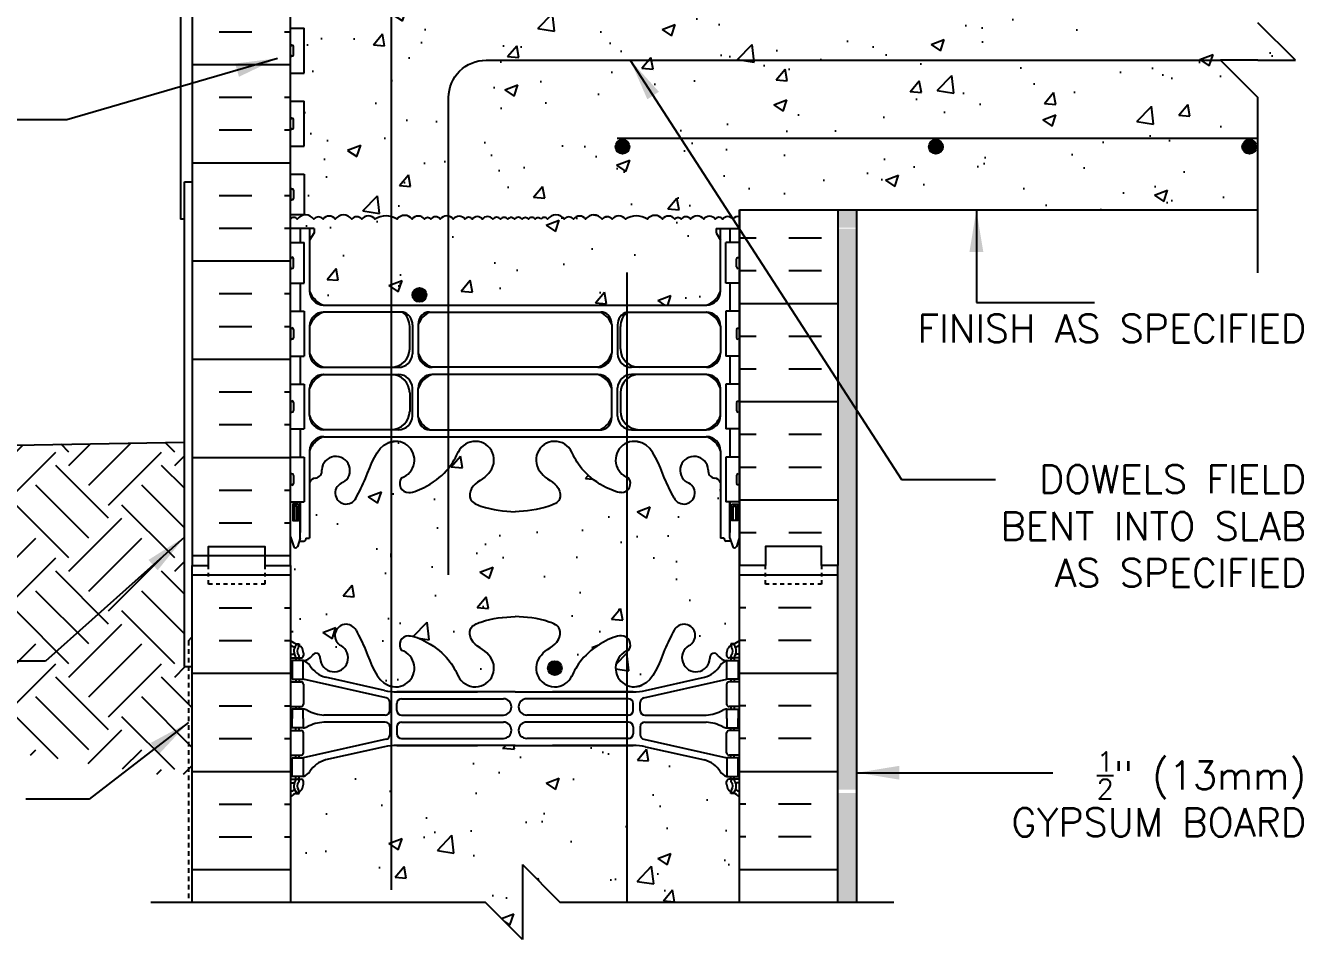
# Model space of a CAD drawing. Header units: inches. Extents: x 99.6 to 151.4, y 81.8 to 160.
# Drawn here: x 117.17 to 151.29, y 113.03 to 137.46 of the extents above; entities that cross this region are included whole.
import ezdxf

# ---------------------------------------------------------------- set-up
doc = ezdxf.new("R2010")
doc.units = ezdxf.units.IN
doc.header["$LTSCALE"] = 0.5
doc.header["$MEASUREMENT"] = 0
doc.linetypes.add('DASHED2', pattern=[0.375, 0.25, -0.125])
for name, color, linetype in [('HATCH', 12, 'Continuous'), ('line25', 2, 'Continuous'), ('LINE3', 3, 'Continuous'), ('LINE50', 5, 'Continuous'), ('LINE9', 9, 'Continuous'), ('TEXT', 4, 'Continuous'), ('Web_Edge', 9, 'Continuous')]:
    doc.layers.add(name, color=color, linetype=linetype)
doc.styles.add('DIM', font='romans.shx', dxfattribs={"width": 0.7})
doc.styles.add('ROMANS', font='romans.shx', dxfattribs={"height": 0.75})
doc.dimstyles.new('ext_12', dxfattribs={"dimscale": 12, "dimtxt": 0.09375, "dimasz": 0.09375, "dimexe": 0.09375, "dimexo": 0.0625, "dimgap": 0.0625, "dimtad": 1, "dimdec": 1, "dimzin": 3, "dimdsep": 46, "dimlunit": 4, "dimtxsty": 'DIM', "dimcen": 0.09, "dimdle": 0.09375, "dimclrt": 4, "dimadec": 0, "dimazin": 0, "dimtfac": 1, "dimtdec": 1, "dimtmove": 2, "dimatfit": 3, "dimfxl": 1, "dimfrac": 2, "dimtolj": 1, "dimtzin": 0, "dimarcsym": 0})

msp = doc.modelspace()

# ---------------------------------------------------------------- hatches: boundary and pattern name
at = {"layer": 'HATCH'}
h = msp.add_hatch(dxfattribs=at)
h.set_pattern_fill('AR-SAND', color=256, scale=0.5, style=0)
h.set_pattern_definition([(37.5, (-92.5193, 2.6143), (-0.0314967, 0.9634119), [0, -0.76, 0, -0.85, 0, -0.8125]), (7.5, (-92.5193, 2.6143), (0.8848884, 1.411073), [0, -0.41, 0, -0.685, 0, -0.2625]), (327.5, (-93.1343, 2.6143), (1.557071, 0.0028295), [0, -0.25, 0, -0.9, 0, -1.175]), (317.5, (-93.1343, 2.6143), (1.503063, 0.438838), [0, -0.125, 0, -0.59, 0, -0.675])])
h.paths.add_polyline_path([(139.372, 116.947), (138.872, 116.947), (138.872, 114.034), (139.372, 114.034)])
h.paths.add_polyline_path([(139.372, 132.534), (138.872, 132.534), (138.872, 132.06), (139.372, 132.06)])
h.paths.add_polyline_path([(139.372, 117.034), (138.872, 117.034), (138.872, 132.034), (139.372, 132.034)])
h.paths.add_polyline_path([(139.372, 140.534), (138.872, 140.534), (138.872, 159.034), (139.372, 159.034)])
h = msp.add_hatch(dxfattribs=at)
h.set_pattern_fill('INSUL', color=256, scale=7, style=0)
h.set_pattern_definition([(0, (-2801.9145, 538.044), (0, -2.625), []), (0, (-2801.9145, 537.169), (0, -2.625), [0.875, -0.875]), (0, (-2801.9145, 536.294), (0, -2.625), [0.875, -0.875])])
h.paths.add_polyline_path([(121.622, 123.034), (122.06, 123.034), (122.06, 122.534), (123.56, 122.534), (123.56, 123.034), (124.247, 123.034), (124.247, 141.034), (123.56, 141.034), (123.56, 140.534), (122.06, 140.534), (122.06, 141.034), (121.622, 141.034)])
h = msp.add_hatch(dxfattribs=at)
h.set_pattern_fill('AR-CONC', color=256, scale=0.5)
h.paths.add_polyline_path([(150.098, 135.534), (149.098, 136.534), (150.098, 136.534), (151.098, 136.534), (150.098, 137.534), (150.098, 140.534), (136.935, 140.534), (136.935, 140.553, 0.044824), (136.92, 140.535, 0.520567), (136.744, 140.535, 0.520567), (136.549, 140.535, 0.520567), (136.343, 140.535, 0.520567), (136.062, 140.535, 0.520567), (135.795, 140.535, 0.520567), (135.597, 140.535, 0.520567), (135.288, 140.535, 0.520567), (134.939, 140.535, 0.520567), (134.687, 140.535, 0.520567), (134.516, 140.535, 0.520567), (134.184, 140.535, 0.520567), (133.784, 140.535, 0.312003), (133.195, 140.535, 0.520567), (132.84, 140.535, 0.520567), (132.575, 140.535, 0.520567), (132.133, 140.535, 0.520567), (131.809, 140.535, 0.520567), (131.564, 140.535, 0.334205), (131.178, 140.535, 0.414468), (130.937, 140.535, 0.520567), (130.788, 140.535, 0.520567), (130.606, 140.535, 0.520567), (130.441, 140.535, 0.520567), (130.23, 140.535, 0.520567), (130.054, 140.535, 0.520567), (129.859, 140.535, 0.520567), (129.653, 140.535, 0.520567), (129.373, 140.535, 0.520567), (129.106, 140.535, 0.520567), (128.908, 140.535, 0.520567), (128.598, 140.535, 0.520567), (128.25, 140.535, 0.520567), (127.997, 140.535, 0.520567), (127.826, 140.535, 0.520567), (127.494, 140.535, 0.520567), (127.095, 140.535, 0.312003), (126.505, 140.535, 0.520567), (126.151, 140.535, 0.520567), (125.885, 140.535, 0.520567), (125.443, 140.535, 0.520567), (125.119, 140.535, 0.520567), (124.874, 140.535, 0.520567), (124.429, 140.535, 0.5218), (124.247, 140.535), (124.247, 139.339), (124.612, 139.339), (124.612, 138.139), (124.247, 138.139), (124.247, 137.389), (124.612, 137.389), (124.612, 136.189), (124.247, 136.189), (124.247, 135.439), (124.612, 135.439), (124.612, 134.239), (124.247, 134.239), (124.247, 133.489), (124.612, 133.489), (124.612, 132.409), (124.247, 132.409), (124.247, 132.284, -0.5218), (124.429, 132.284, -0.520567), (124.874, 132.284, -0.520567), (125.119, 132.284, -0.520567), (125.443, 132.284, -0.520567), (125.885, 132.284, -0.520567), (126.151, 132.284, -0.520567), (126.505, 132.284, -0.312003), (127.095, 132.284, -0.520567), (127.494, 132.284, -0.520567), (127.826, 132.284, -0.520567), (127.997, 132.284, -0.520567), (128.25, 132.284, -0.520567), (128.598, 132.284, -0.520567), (128.908, 132.284, -0.520567), (129.106, 132.284, -0.520567), (129.373, 132.284, -0.520567), (129.653, 132.284, -0.520567), (129.859, 132.284, -0.520567), (130.054, 132.284, -0.520567), (130.23, 132.284, -0.520567), (130.441, 132.284, -0.520567), (130.606, 132.284, -0.520567), (130.788, 132.284, -0.520567), (130.937, 132.284, -0.5218), (131.118, 132.284, -0.520567), (131.564, 132.284, -0.520567), (131.809, 132.284, -0.520567), (132.133, 132.284, -0.520567), (132.575, 132.284, -0.520567), (132.84, 132.284, -0.520567), (133.195, 132.284, -0.312003), (133.784, 132.284, -0.520567), (134.184, 132.284, -0.520567), (134.516, 132.284, -0.520567), (134.687, 132.284, -0.520567), (134.939, 132.284, -0.520567), (135.288, 132.284, -0.520567), (135.597, 132.284, -0.520567), (135.795, 132.284, -0.520567), (136.062, 132.284, -0.315632), (136.247, 132.352), (136.247, 132.534), (150.098, 132.534)])
h = msp.add_hatch(dxfattribs=at)
h.set_pattern_fill('AR-CONC', color=256, scale=0.5)
h.set_pattern_definition([(50, (-30.6243, 5e-10), (3.5863, -0.31376), [0.375, -4.125]), (355, (-30.6243, 5e-10), (-0.693757, 3.76096), [0.3, -3.3]), (100.4514, (-30.3254, -0.026), (2.892544, 3.4472), [0.3187, -3.50571]), (46.1842, (-30.6243, 1), (5.33621, -0.8276), [0.5625, -6.1875]), (96.6356, (-30.1796, 0.931), (4.67331, 4.87059), [0.47805, -5.25857]), (351.1842, (-30.624, 1), (4.67331, 4.8706), [0.45, -4.95]), (21, (-30.1243, 0.75), (2.984535, -2.013094), [0.375, -4.125]), (326, (-30.1243, 0.75), (1.216577, 3.62575), [0.3, -3.3]), (71.4514, (-29.8756, 0.5822), (4.20111, 1.612656), [0.3187, -3.50571]), (37.5, (-30.6243, 5e-10), (0.060799, 1.664469), [0, -3.26, 0, -3.35, 0, -3.3125]), (7.5, (-30.6243, 5e-10), (1.315348, 1.972059), [0, -1.91, 0, -3.185, 0, -1.2625]), (327.5, (-31.7393, 5e-10), (2.669112, -0.112774), [0, -1.25, 0, -3.9, 0, -5.175]), (317.5, (-32.2393, 5e-10), (2.91593, 0.500525), [0, -1.625, 0, -2.59, 0, -3.675])])
edge = h.paths.add_edge_path()
edge.add_line((135.737, 131.722), (135.617, 131.922))
edge.add_line((135.617, 131.922), (135.617, 132.034))
edge.add_line((135.617, 132.034), (136.247, 132.034))
edge.add_line((136.247, 132.034), (136.247, 132.352))
edge.add_arc((136.203, 132.186), 0.171, 74.9304, 145)
edge.add_arc((135.929, 132.191), 0.163, 35, 145)
edge.add_arc((135.696, 132.215), 0.121, 35, 145)
edge.add_arc((135.442, 132.176), 0.189, 35, 145)
edge.add_arc((135.113, 132.162), 0.213, 35, 145)
edge.add_arc((134.813, 132.196), 0.154, 35, 145)
edge.add_arc((134.601, 132.225), 0.104, 35, 145)
edge.add_arc((134.35, 132.168), 0.203, 35, 145)
edge.add_arc((133.984, 132.145), 0.244, 35, 145)
edge.add_arc((133.49, 131.858), 0.518, 55.3438, 124.6562)
edge.add_arc((133.018, 132.16), 0.217, 35, 145)
edge.add_arc((132.708, 132.192), 0.162, 35, 145)
edge.add_arc((132.354, 132.13), 0.27, 35, 145)
edge.add_arc((131.971, 132.171), 0.198, 35, 145)
edge.add_arc((131.686, 132.199), 0.149, 35, 145)
edge.add_arc((131.341, 132.128), 0.272, 35, 145)
edge.add_arc((131.028, 132.221), 0.111, 34.8889, 145.1111)
edge.add_arc((130.862, 132.232), 0.0907, 35, 145)
edge.add_arc((130.697, 132.221), 0.111, 35, 145)
edge.add_arc((130.524, 132.227), 0.1, 35, 145)
edge.add_arc((130.336, 132.21), 0.129, 35, 145)
edge.add_arc((130.142, 132.223), 0.107, 35, 145)
edge.add_arc((129.957, 132.216), 0.119, 35, 145)
edge.add_arc((129.756, 132.212), 0.126, 35, 145)
edge.add_arc((129.513, 132.186), 0.171, 35, 145)
edge.add_arc((129.239, 132.191), 0.163, 35, 145)
edge.add_arc((129.007, 132.215), 0.121, 35, 145)
edge.add_arc((128.753, 132.176), 0.189, 35, 145)
edge.add_arc((128.424, 132.162), 0.213, 35, 145)
edge.add_arc((128.123, 132.196), 0.154, 35, 145)
edge.add_arc((127.912, 132.225), 0.104, 35, 145)
edge.add_arc((127.66, 132.168), 0.203, 35, 145)
edge.add_arc((127.294, 132.145), 0.244, 35, 145)
edge.add_arc((126.8, 131.858), 0.518, 55.3438, 124.6562)
edge.add_arc((126.328, 132.16), 0.217, 35, 145)
edge.add_arc((126.018, 132.192), 0.162, 35, 145)
edge.add_arc((125.664, 132.13), 0.27, 35, 145)
edge.add_arc((125.281, 132.171), 0.198, 35, 145)
edge.add_arc((124.997, 132.199), 0.149, 35, 145)
edge.add_arc((124.652, 132.128), 0.272, 35, 145)
edge.add_arc((124.338, 132.221), 0.111, 34.8889, 145.1111)
edge.add_line((124.247, 132.284), (124.247, 132.034))
edge.add_line((124.247, 132.034), (124.877, 132.034))
edge.add_line((124.877, 132.034), (124.877, 131.922))
edge.add_line((124.877, 131.922), (124.757, 131.722))
edge.add_line((124.757, 131.722), (124.757, 130.365))
edge.add_arc((125.132, 130.365), 0.375, 180.0021, 270)
edge.add_line((125.132, 129.99), (135.362, 129.99))
edge.add_arc((135.362, 130.365), 0.375, 270, 360.0021)
edge.add_line((135.737, 130.365), (135.737, 131.722))
h = msp.add_hatch(dxfattribs=at)
h.set_pattern_fill('INSUL', color=256, scale=7, style=0)
h.set_pattern_definition([(0, (128.8095, 140.5345), (0, -2.625), []), (0, (128.8095, 139.6595), (0, -2.625), [0.875, -0.875]), (0, (128.8095, 138.7845), (0, -2.625), [0.875, -0.875])])
h.paths.add_polyline_path([(136.247, 123.034), (136.935, 123.034), (136.935, 123.534), (138.435, 123.534), (138.435, 123.034), (138.872, 123.034), (138.872, 132.534), (136.247, 132.534)])
h = msp.add_hatch(dxfattribs=at)
h.set_pattern_fill('EARTH', color=256, scale=8, angle=45, style=0)
h.set_pattern_definition([(45, (26.0483, -13.95), (2e-16, 2.828427), [2, -2]), (45, (25.518, -13.4196), (2e-16, 2.828427), [2, -2]), (45, (24.9877, -12.8893), (2e-16, 2.828427), [2, -2]), (135, (24.9877, -12.5357), (-2.828427, 4e-16), [2, -2]), (135, (25.518, -12.0054), (-2.828427, 4e-16), [2, -2]), (135, (26.0483, -11.475), (-2.828427, 4e-16), [2, -2])])
h.paths.add_polyline_path([(116.018, 121.559), (116.018, 118.2), (116.021, 118.182), (116.04, 118.153), (116.04, 118.122), (116.196, 118.09), (116.497, 118.057), (116.797, 118.022), (117.096, 117.986), (117.41, 117.946), (117.756, 117.9), (118.154, 117.843), (118.62, 117.772), (119.175, 117.686), (119.836, 117.58), (120.622, 117.451), (121.622, 117.451), (121.622, 120.326), (121.414, 120.326), (121.414, 126.326), (99.568, 125.944), (99.888, 125.576), (100.473, 124.908), (100.99, 124.322), (101.448, 123.809), (101.856, 123.36), (102.225, 122.966), (102.562, 122.617), (102.877, 122.303), (103.177, 122.017), (103.464, 121.757), (103.693, 121.559)])
h = msp.add_hatch(dxfattribs=at)
h.set_pattern_fill('AR-CONC', color=256, scale=0.5)
edge = h.paths.add_edge_path()
edge.add_line((136.247, 123.034), (136.247, 123.794))
edge.add_line((136.247, 123.794), (136.162, 123.533))
edge.add_arc((136.112, 123.56), 0.0567, 208.0725, 331.9275, ccw=False)
edge.add_line((136.062, 123.533), (136.013, 123.683))
edge.add_line((136.013, 123.683), (135.887, 123.683))
edge.add_arc((135.887, 123.733), 0.05, 180, 270, ccw=False)
edge.add_line((135.837, 123.733), (135.837, 123.763))
edge.add_line((135.837, 123.763), (135.737, 123.763))
edge.add_line((135.737, 123.763), (135.737, 125.253))
edge.add_arc((135.563, 125.176), 0.19, 23.6297, 85.6939)
edge.add_arc((135.606, 125.564), 0.2, 172.8929, 261.6212, ccw=False)
edge.add_arc((135.033, 125.57), 0.375, 2.9237, 239.8675)
edge.add_arc((134.759, 124.965), 0.293, -154.2016, 73.0731, ccw=False)
edge.add_spline(control_points=[(134.495, 124.837), (134.409, 125.004), (134.156, 125.494), (133.962, 126.175), (133.636, 126.305)], knot_values=[0, 0, 0, 0, 0.579211, 1.703896, 1.703896, 1.703896, 1.703896], degree=3, periodic=0)
edge.add_spline(control_points=[(133.636, 126.305), (133.587, 126.325), (133.532, 126.338), (133.476, 126.346)], knot_values=[1.703896, 1.703896, 1.703896, 1.703896, 1.875321, 1.875321, 1.875321, 1.875321], degree=3, periodic=0)
edge.add_arc((133.435, 125.848), 0.5, 85.2926, 251.7937)
edge.add_arc((133.088, 125.223), 0.242, -90, 38.2327, ccw=False)
edge.add_spline(control_points=[(133.088, 124.981), (132.967, 124.979), (132.148, 125.33), (131.903, 125.778), (131.763, 126.058)], knot_values=[0.038125, 0.038125, 0.038125, 0.038125, 0.320663, 1.237398, 1.237398, 1.237398, 1.237398], degree=3, periodic=0)
edge.add_arc((131.31, 125.848), 0.5, 24.819, 224.1875)
edge.add_spline(control_points=[(130.951, 125.499), (131.059, 125.336), (131.419, 125.246), (131.495, 124.75), (130.947, 124.514), (130.543, 124.486), (130.247, 124.465)], knot_values=[0.229407, 0.229407, 0.229407, 0.229407, 0.844432, 1.128849, 1.464331, 2.389004, 2.389004, 2.389004, 2.389004], degree=3, periodic=0)
edge.add_spline(control_points=[(130.247, 124.465), (129.951, 124.486), (129.547, 124.514), (128.999, 124.75), (129.075, 125.246), (129.435, 125.336), (129.543, 125.499)], knot_values=[0.229407, 0.229407, 0.229407, 0.229407, 1.15408, 1.489562, 1.773979, 2.389004, 2.389004, 2.389004, 2.389004], degree=3, periodic=0)
edge.add_arc((129.185, 125.848), 0.5, 315.8125, 515.181)
edge.add_spline(control_points=[(128.731, 126.058), (128.591, 125.778), (128.346, 125.33), (127.527, 124.979), (127.406, 124.981)], knot_values=[0.038125, 0.038125, 0.038125, 0.038125, 0.95486, 1.237398, 1.237398, 1.237398, 1.237398], degree=3, periodic=0)
edge.add_arc((127.406, 125.223), 0.242, 141.7673, 270, ccw=False)
edge.add_arc((127.06, 125.848), 0.5, 288.2063, 454.7074)
edge.add_spline(control_points=[(127.019, 126.346), (126.962, 126.338), (126.908, 126.325), (126.858, 126.305)], knot_values=[1.703896, 1.703896, 1.703896, 1.703896, 1.875321, 1.875321, 1.875321, 1.875321], degree=3, periodic=0)
edge.add_spline(control_points=[(126.858, 126.305), (126.532, 126.175), (126.338, 125.494), (126.085, 125.004), (125.999, 124.837)], knot_values=[0, 0, 0, 0, 1.124685, 1.703896, 1.703896, 1.703896, 1.703896], degree=3, periodic=0)
edge.add_arc((125.735, 124.965), 0.293, 106.9269, 334.2016, ccw=False)
edge.add_arc((125.461, 125.57), 0.375, 300.1325, 537.0763)
edge.add_arc((124.888, 125.564), 0.2, -81.62, 7.1071, ccw=False)
edge.add_arc((124.931, 125.176), 0.19, 94.3036, 156.3684)
edge.add_line((124.757, 125.253), (124.757, 123.763))
edge.add_line((124.757, 123.763), (124.657, 123.763))
edge.add_line((124.657, 123.763), (124.657, 123.733))
edge.add_arc((124.607, 123.733), 0.05, -90, 0, ccw=False)
edge.add_line((124.607, 123.683), (124.481, 123.683))
edge.add_line((124.481, 123.683), (124.432, 123.533))
edge.add_arc((124.382, 123.56), 0.0567, 208.0725, 331.9275, ccw=False)
edge.add_line((124.332, 123.533), (124.247, 123.794))
edge.add_line((124.247, 123.794), (124.247, 123.034))
edge.add_line((124.247, 123.034), (124.247, 121.034))
edge.add_arc((124.593, 121.395), 0.5, 226.2109, 246.4218)
edge.add_line((124.393, 120.937), (124.483, 120.937))
edge.add_line((124.483, 120.937), (124.483, 120.895))
edge.add_arc((124.343, 120.688), 0.25, 0, 55.9442, ccw=False)
edge.add_line((124.593, 120.688), (124.593, 120.621))
edge.add_arc((124.531, 120.621), 0.0625, -90, 0, ccw=False)
edge.add_line((124.531, 120.558), (124.483, 120.558))
edge.add_line((124.483, 120.558), (124.483, 120.488))
edge.add_line((124.483, 120.488), (124.588, 120.488))
edge.add_arc((124.551, 120.838), 0.352, 276.1291, 321.5331)
edge.add_arc((124.928, 120.57), 0.113, -12.1844, 154.0569, ccw=False)
edge.add_arc((125.413, 120.565), 0.375, 182.9237, 419.8675)
edge.add_arc((125.733, 121.158), 0.3, 27.597, 243.9425, ccw=False)
edge.add_spline(control_points=[(125.999, 121.297), (126.085, 121.131), (126.338, 120.641), (126.532, 119.96), (126.858, 119.829)], knot_values=[0, 0, 0, 0, 0.579211, 1.703896, 1.703896, 1.703896, 1.703896], degree=3, periodic=0)
edge.add_spline(control_points=[(126.858, 119.829), (126.908, 119.809), (126.962, 119.797), (127.019, 119.788)], knot_values=[1.703896, 1.703896, 1.703896, 1.703896, 1.875321, 1.875321, 1.875321, 1.875321], degree=3, periodic=0)
edge.add_arc((127.06, 120.287), 0.5, 265.2926, 431.7937)
edge.add_arc((127.406, 120.911), 0.242, 90, 218.2327, ccw=False)
edge.add_spline(control_points=[(127.406, 121.153), (127.527, 121.155), (128.346, 120.804), (128.591, 120.357), (128.731, 120.077)], knot_values=[0.038125, 0.038125, 0.038125, 0.038125, 0.320663, 1.237398, 1.237398, 1.237398, 1.237398], degree=3, periodic=0)
edge.add_arc((129.185, 120.287), 0.5, 204.819, 404.1875)
edge.add_spline(control_points=[(129.543, 120.635), (129.435, 120.798), (129.075, 120.889), (128.999, 121.384), (129.547, 121.62), (129.951, 121.649), (130.247, 121.67)], knot_values=[0.229407, 0.229407, 0.229407, 0.229407, 0.844432, 1.128849, 1.464331, 2.389004, 2.389004, 2.389004, 2.389004], degree=3, periodic=0)
edge.add_spline(control_points=[(130.247, 121.67), (130.543, 121.649), (130.947, 121.62), (131.495, 121.384), (131.419, 120.889), (131.059, 120.798), (130.951, 120.635)], knot_values=[0.229407, 0.229407, 0.229407, 0.229407, 1.15408, 1.489562, 1.773979, 2.389004, 2.389004, 2.389004, 2.389004], degree=3, periodic=0)
edge.add_arc((131.31, 120.287), 0.5, 135.8125, 335.181)
edge.add_spline(control_points=[(131.763, 120.077), (131.903, 120.357), (132.148, 120.804), (132.967, 121.155), (133.088, 121.153)], knot_values=[0.038125, 0.038125, 0.038125, 0.038125, 0.95486, 1.237398, 1.237398, 1.237398, 1.237398], degree=3, periodic=0)
edge.add_arc((133.088, 120.911), 0.242, -38.2327, 90, ccw=False)
edge.add_arc((133.435, 120.287), 0.5, 108.2063, 274.7074)
edge.add_spline(control_points=[(133.476, 119.788), (133.532, 119.797), (133.587, 119.809), (133.636, 119.829)], knot_values=[1.703896, 1.703896, 1.703896, 1.703896, 1.875321, 1.875321, 1.875321, 1.875321], degree=3, periodic=0)
edge.add_spline(control_points=[(133.636, 119.829), (133.962, 119.96), (134.156, 120.641), (134.409, 121.131), (134.495, 121.297)], knot_values=[0, 0, 0, 0, 1.124685, 1.703896, 1.703896, 1.703896, 1.703896], degree=3, periodic=0)
edge.add_arc((134.761, 121.158), 0.3, -63.9425, 153.0375, ccw=False)
edge.add_arc((135.081, 120.565), 0.375, 120.1325, 357.0763)
edge.add_arc((135.566, 120.57), 0.113, 25.9431, 192.1844, ccw=False)
edge.add_arc((135.944, 120.838), 0.352, 218.4669, 263.8709)
edge.add_line((135.906, 120.488), (136.011, 120.488))
edge.add_line((136.011, 120.488), (136.011, 120.558))
edge.add_line((136.011, 120.558), (135.964, 120.558))
edge.add_arc((135.964, 120.621), 0.0625, 180, 270, ccw=False)
edge.add_line((135.901, 120.621), (135.901, 120.688))
edge.add_arc((136.151, 120.688), 0.25, 124.0558, 180, ccw=False)
edge.add_line((136.011, 120.895), (136.011, 120.937))
edge.add_line((136.011, 120.937), (136.101, 120.937))
edge.add_arc((135.901, 121.395), 0.5, 293.5782, 313.789)
edge.add_line((136.247, 121.034), (136.247, 123.034))
h = msp.add_hatch(dxfattribs=at)
h.set_pattern_fill('INSUL', color=256, scale=7, style=0)
h.set_pattern_definition([(0, (-2801.9145, -291.975), (0, 2.625), []), (0, (-2801.9145, -291.1), (0, 2.625), [0.875, -0.875]), (0, (-2801.9145, -290.225), (0, 2.625), [0.875, -0.875])])
h.paths.add_polyline_path([(121.622, 114.034), (124.247, 114.034), (124.247, 123.034), (123.56, 123.034), (123.56, 123.534), (122.06, 123.534), (122.06, 123.034), (121.622, 123.034)])
h = msp.add_hatch(dxfattribs=at)
h.set_pattern_fill('INSUL', color=256, scale=7, style=0)
h.set_pattern_definition([(180, (3062.4086, -291.975), (0, 2.625), []), (180, (3062.4086, -291.1), (0, 2.625), [0.875, -0.875]), (180, (3062.4086, -290.225), (0, 2.625), [0.875, -0.875])])
h.paths.add_polyline_path([(136.247, 114.034), (138.872, 114.034), (138.872, 123.034), (138.435, 123.034), (138.435, 123.534), (136.935, 123.534), (136.935, 123.034), (136.247, 123.034)])
h = msp.add_hatch(dxfattribs=at)
h.set_pattern_fill('AR-CONC', color=256, scale=0.5)
h.paths.add_polyline_path([(136.247, 116.842, 0.088414), (136.101, 116.939), (136.011, 116.939), (136.011, 116.981, -0.249069), (135.901, 117.188), (135.901, 117.256, -0.414214), (135.964, 117.318), (136.011, 117.318), (136.011, 117.388), (135.906, 117.388, -0.155529), (135.73, 117.522, 0.180914), (135.313, 117.834), (133.732, 118.187, 0.054974), (133.405, 118.223), (130.247, 118.223), (127.089, 118.223, 0.054974), (126.762, 118.187), (125.181, 117.834, 0.180914), (124.764, 117.522, -0.155529), (124.588, 117.388), (124.483, 117.388), (124.483, 117.318), (124.531, 117.318, -0.414214), (124.593, 117.256), (124.593, 117.188, -0.249069), (124.483, 116.981), (124.483, 116.939), (124.393, 116.939, 0.088416), (124.247, 116.842), (124.247, 114.034), (129.445, 114.034), (130.445, 113.034), (130.445, 115.034), (131.445, 114.034), (136.247, 114.034)])
at = {"layer": 'LINE3'}
for points in [[(133.306, 134.222, 1), (132.931, 134.222, 1)], [(141.681, 134.222, 1), (141.306, 134.222, 1)], [(150.056, 134.222, 1), (149.681, 134.222, 1)], [(127.88, 130.262, 1), (127.505, 130.262, 1)], [(131.497, 120.287, 1), (131.122, 120.287, 1)]]:
    msp.add_hatch(color=256, dxfattribs=at).paths.add_polyline_path(points)

# ---------------------------------------------------------------- linework, layer by layer
at = {"layer": 'HATCH'}
for points in [[(130.937, 132.284, 0.520567), (130.788, 132.284, 0.520567), (130.606, 132.284, 0.520567), (130.441, 132.284, 0.520567), (130.23, 132.284, 0.520567), (130.054, 132.284, 0.520567), (129.859, 132.284, 0.520567), (129.653, 132.284, 0.520567), (129.373, 132.284, 0.520567), (129.106, 132.284, 0.520567), (128.908, 132.284, 0.520567), (128.598, 132.284, 0.520567), (128.25, 132.284, 0.520567), (127.997, 132.284, 0.520567), (127.826, 132.284, 0.520567), (127.494, 132.284, 0.520567), (127.095, 132.284, 0.312003), (126.505, 132.284, 0.520567), (126.151, 132.284, 0.520567), (125.885, 132.284, 0.520567), (125.443, 132.284, 0.520567), (125.119, 132.284, 0.520567), (124.874, 132.284, 0.520567), (124.429, 132.284, 0.5218), (124.247, 132.284)], [(136.247, 132.352, 0.315633), (136.062, 132.284, 0.520567), (135.795, 132.284, 0.520567), (135.597, 132.284, 0.520567), (135.288, 132.284, 0.520567), (134.939, 132.284, 0.520567), (134.687, 132.284, 0.520567), (134.516, 132.284, 0.520567), (134.184, 132.284, 0.520567), (133.784, 132.284, 0.312003), (133.195, 132.284, 0.520567), (132.84, 132.284, 0.520567), (132.575, 132.284, 0.520567), (132.133, 132.284, 0.520567), (131.809, 132.284, 0.520567), (131.564, 132.284, 0.520567), (131.118, 132.284, 0.5218), (130.937, 132.284)]]:
    msp.add_lwpolyline(points, format="xyb", dxfattribs=at)
at = {"layer": 'line25'}
for p, q in [((124.247, 123.034), (124.247, 141.034)), ((124.247, 137.389), (124.612, 137.389)), ((124.612, 136.189), (124.612, 137.389)), ((124.247, 136.679), (124.247, 136.899)), ((124.247, 136.844), (124.247, 136.844)), ((124.287, 136.939), (124.287, 136.939)), ((124.327, 136.679), (124.327, 136.899)), ((124.247, 136.734), (124.247, 136.734)), ((124.287, 136.639), (124.287, 136.639)), ((124.247, 136.189), (124.612, 136.189)), ((124.247, 135.439), (124.612, 135.439)), ((124.612, 134.239), (124.612, 135.439)), ((124.247, 123.034), (124.247, 135.034)), ((124.247, 134.729), (124.247, 134.949)), ((124.247, 134.894), (124.247, 134.894)), ((124.247, 134.784), (124.247, 134.784)), ((124.287, 134.989), (124.287, 134.989)), ((124.327, 134.729), (124.327, 134.949)), ((124.287, 134.689), (124.287, 134.689)), ((124.247, 134.239), (124.612, 134.239)), ((124.247, 133.489), (124.612, 133.489)), ((124.612, 133.489), (124.612, 132.409)), ((124.287, 133.099), (124.287, 133.099)), ((124.247, 133.059), (124.247, 132.839)), ((124.247, 133.004), (124.247, 133.004)), ((124.247, 132.894), (124.247, 132.894)), ((124.287, 132.799), (124.287, 132.799)), ((124.327, 133.059), (124.327, 132.839)), ((124.247, 132.409), (124.612, 132.409)), ((136.247, 132.534), (136.247, 123.034)), ((136.247, 132.534), (150.098, 132.534)), ((136.247, 123.034), (136.247, 132.534)), ((124.247, 131.659), (124.612, 131.659)), ((124.612, 130.579), (124.612, 131.659)), ((136.247, 131.659), (135.882, 131.659)), ((135.882, 130.579), (135.882, 131.659)), ((124.247, 131.009), (124.247, 131.229)), ((124.247, 131.174), (124.247, 131.174)), ((124.247, 131.064), (124.247, 131.064)), ((124.287, 131.269), (124.287, 131.269)), ((124.327, 131.009), (124.327, 131.229)), ((136.167, 131.009), (136.167, 131.229)), ((136.207, 131.269), (136.207, 131.269)), ((136.247, 131.009), (136.247, 131.229)), ((136.247, 131.174), (136.247, 131.174)), ((136.247, 131.064), (136.247, 131.064)), ((124.287, 130.969), (124.287, 130.969)), ((136.207, 130.969), (136.207, 130.969)), ((124.247, 130.579), (124.612, 130.579)), ((136.247, 130.579), (135.882, 130.579)), ((124.247, 129.829), (124.612, 129.829)), ((124.612, 129.829), (124.612, 128.629)), ((136.247, 129.829), (135.882, 129.829)), ((135.882, 129.829), (135.882, 128.629)), ((124.247, 129.339), (124.247, 129.119)), ((124.287, 129.379), (124.287, 129.379)), ((124.327, 129.339), (124.327, 129.119)), ((136.167, 129.339), (136.167, 129.119)), ((136.207, 129.379), (136.207, 129.379)), ((136.247, 129.339), (136.247, 129.119)), ((124.247, 129.284), (124.247, 129.284)), ((124.247, 129.174), (124.247, 129.174)), ((124.287, 129.079), (124.287, 129.079)), ((136.207, 129.079), (136.207, 129.079)), ((136.247, 129.284), (136.247, 129.284)), ((136.247, 129.174), (136.247, 129.174)), ((124.247, 128.629), (124.612, 128.629)), ((136.247, 128.629), (135.882, 128.629)), ((124.247, 127.879), (124.612, 127.879)), ((124.612, 127.879), (124.612, 126.679)), ((136.247, 127.879), (135.882, 127.879)), ((135.882, 127.879), (135.882, 126.679)), ((124.247, 127.389), (124.247, 127.169)), ((124.247, 127.334), (124.247, 127.334)), ((124.327, 127.389), (124.327, 127.169)), ((136.167, 127.389), (136.167, 127.169)), ((136.247, 127.389), (136.247, 127.169)), ((136.247, 127.334), (136.247, 127.334)), ((124.247, 127.224), (124.247, 127.224)), ((124.287, 127.129), (124.287, 127.129)), ((136.207, 127.129), (136.207, 127.129)), ((136.247, 127.224), (136.247, 127.224)), ((124.247, 126.679), (124.612, 126.679)), ((136.247, 126.679), (135.882, 126.679)), ((124.247, 125.929), (124.612, 125.929)), ((124.612, 125.929), (124.612, 124.729)), ((136.247, 125.929), (135.882, 125.929)), ((135.882, 125.929), (135.882, 124.729)), ((124.247, 125.439), (124.247, 125.219)), ((124.247, 125.384), (124.247, 125.384)), ((124.247, 125.274), (124.247, 125.274)), ((124.287, 125.479), (124.287, 125.479)), ((124.327, 125.439), (124.327, 125.219)), ((136.167, 125.439), (136.167, 125.219)), ((136.207, 125.479), (136.207, 125.479)), ((136.247, 125.439), (136.247, 125.219)), ((136.247, 125.384), (136.247, 125.384)), ((136.247, 125.274), (136.247, 125.274)), ((124.287, 125.179), (124.287, 125.179)), ((136.207, 125.179), (136.207, 125.179)), ((124.247, 124.729), (124.612, 124.729)), ((136.247, 124.729), (135.882, 124.729)), ((124.247, 123.034), (124.247, 114.034)), ((136.247, 114.034), (136.247, 123.034))]:
    msp.add_line(p, q, dxfattribs=at)
for centre, start, end in [((124.287, 136.899), 90, 180), ((124.287, 136.899), 360, 90), ((124.287, 136.679), 180, 270), ((124.287, 136.679), 270, 0), ((124.287, 134.949), 90, 180), ((124.287, 134.949), 360, 90), ((124.287, 134.729), 180, 270), ((124.287, 134.729), 270, 0), ((124.287, 133.059), 90, 180), ((124.287, 133.059), 0, 90), ((124.287, 132.839), 180, 270), ((124.287, 132.839), 270, 0), ((124.287, 131.229), 90, 180), ((124.287, 131.229), 360, 90), ((136.207, 131.229), 90, 180), ((136.207, 131.229), 0, 90), ((124.287, 131.009), 180, 270), ((124.287, 131.009), 270, 0), ((136.207, 131.009), 180, 270), ((136.207, 131.009), 270, 0), ((124.287, 129.339), 90, 180), ((124.287, 129.339), 0, 90), ((136.207, 129.339), 90, 180), ((136.207, 129.339), 360, 90), ((124.287, 129.119), 180, 270), ((124.287, 129.119), 270, 0), ((136.207, 129.119), 180, 270), ((136.207, 129.119), 270, 0), ((124.287, 127.389), 90, 180), ((124.287, 127.389), 0, 90), ((136.207, 127.389), 90, 180), ((136.207, 127.389), 360, 90), ((124.287, 127.169), 180, 270), ((124.287, 127.169), 270, 0), ((136.207, 127.169), 180, 270), ((136.207, 127.169), 270, 0), ((124.287, 125.439), 90, 180), ((124.287, 125.219), 180, 270), ((124.287, 125.439), 0, 90), ((124.287, 125.219), 270, 0), ((136.207, 125.439), 90, 180), ((136.207, 125.219), 180, 270), ((136.207, 125.439), 360, 90), ((136.207, 125.219), 270, 0)]:
    msp.add_arc(centre, 0.04, start, end, dxfattribs=at)
at = {"layer": 'LINE3'}
for p, q in [((126.945, 114.357), (126.945, 159.034)), ((150.098, 134.44), (132.973, 134.44)), ((133.247, 114.034), (133.247, 130.862))]:
    msp.add_line(p, q, dxfattribs=at)
at = {"layer": 'LINE3', "linetype": 'Continuous'}
msp.add_lwpolyline([(128.473, 122.782), (128.473, 135.536, -0.414214), (129.473, 136.536), (149.098, 136.534)], format="xyb", dxfattribs=at)
at = {"layer": 'LINE3'}
for centre in [(133.118, 134.222), (141.493, 134.222), (149.868, 134.222), (127.692, 130.262), (131.31, 120.287)]:
    msp.add_circle(centre, 0.188, dxfattribs=at)
at = {"layer": 'LINE50'}
for p, q in [((121.622, 141.034), (121.622, 123.034)), ((138.872, 132.534), (138.872, 123.034)), ((99.833, 125.949), (121.414, 126.326)), ((121.622, 114.034), (121.622, 123.034)), ((138.872, 114.034), (138.872, 123.034))]:
    msp.add_line(p, q, dxfattribs=at)
for points in [[(121.622, 123.034), (122.06, 123.034), (122.06, 123.534), (123.56, 123.534), (123.56, 123.034), (124.247, 123.034)], [(121.622, 123.034), (122.06, 123.034), (122.06, 123.534), (123.56, 123.534), (123.56, 123.034), (124.247, 123.034)], [(138.872, 123.034), (138.435, 123.034), (138.435, 123.534), (136.935, 123.534), (136.935, 123.034), (136.247, 123.034)], [(138.872, 123.034), (138.435, 123.034), (138.435, 123.534), (136.935, 123.534), (136.935, 123.034), (136.247, 123.034)]]:
    msp.add_lwpolyline(points, dxfattribs=at)
at = {"layer": 'LINE9'}
for p, q in [((121.31, 159.034), (121.31, 132.284)), ((151.098, 136.534), (150.098, 137.534)), ((150.098, 136.534), (149.098, 136.534)), ((149.098, 136.534), (150.098, 135.534)), ((150.098, 136.534), (151.098, 136.534)), ((150.098, 130.848), (150.098, 135.534)), ((121.414, 120.326), (121.414, 133.284)), ((121.414, 133.284), (121.622, 133.284)), ((139.372, 132.534), (139.372, 114.034)), ((121.414, 132.284), (121.31, 132.284)), ((121.414, 120.326), (121.622, 120.326)), ((130.445, 115.034), (130.445, 113.034)), ((130.445, 115.034), (131.445, 114.034)), ((120.518, 114.034), (129.445, 114.034)), ((130.445, 113.034), (129.445, 114.034)), ((131.445, 114.034), (140.372, 114.034))]:
    msp.add_line(p, q, dxfattribs=at)
at = {"layer": 'LINE9', "linetype": 'DASHED2'}
for q in [(121.612, 121.11), (121.518, 114.034)]:
    msp.add_line((121.518, 121.016), q, dxfattribs=at)
at = {"layer": 'LINE9', "linetype": 'DASHED2', "ltscale": 0.15}
for points in [[(123.56, 123.034), (123.56, 123.034), (123.56, 122.534), (122.06, 122.534), (122.06, 123.034), (122.06, 123.034)], [(138.435, 123.034), (138.435, 123.034), (138.435, 122.534), (136.935, 122.534), (136.935, 123.034), (136.935, 123.034)]]:
    msp.add_lwpolyline(points, dxfattribs=at)
at = {"layer": 'TEXT'}
msp.add_line((118.865, 116.782), (117.179, 116.782), dxfattribs=at)
at = {"layer": 'Web_Edge'}
for p, q in [((124.877, 132.034), (124.247, 132.034)), ((124.877, 131.922), (124.757, 131.722)), ((124.877, 131.922), (124.757, 131.722)), ((124.877, 132.034), (124.877, 131.922)), ((124.877, 132.034), (124.877, 131.922)), ((135.617, 132.034), (136.247, 132.034)), ((135.617, 132.034), (135.617, 131.922)), ((135.617, 132.034), (135.617, 131.922)), ((135.617, 131.922), (135.737, 131.722)), ((135.617, 131.922), (135.737, 131.722)), ((127.255, 129.803), (125.132, 129.803)), ((127.958, 129.803), (132.57, 129.803)), ((133.239, 129.803), (135.362, 129.803)), ((124.757, 129.428), (124.757, 128.702)), ((127.432, 128.82), (127.432, 129.417)), ((127.507, 129.458), (127.507, 128.689)), ((127.66, 129.471), (127.66, 128.702)), ((132.835, 129.471), (132.835, 128.702)), ((132.987, 129.458), (132.987, 128.689)), ((133.062, 128.82), (133.062, 129.417)), ((135.737, 129.428), (135.737, 128.702)), ((125.132, 128.327), (127.132, 128.327)), ((132.46, 128.327), (128.035, 128.327)), ((135.362, 128.327), (133.362, 128.327)), ((125.132, 128.136), (127.132, 128.136)), ((132.46, 128.136), (128.035, 128.136)), ((135.362, 128.136), (133.362, 128.136)), ((124.757, 127.035), (124.757, 127.761)), ((127.432, 127.643), (127.432, 127.146)), ((127.507, 127.022), (127.507, 127.775)), ((127.66, 126.992), (127.66, 127.761)), ((132.835, 126.992), (132.835, 127.761)), ((132.987, 127.022), (132.987, 127.775)), ((133.062, 127.643), (133.062, 127.146)), ((135.737, 127.035), (135.737, 127.761)), ((127.132, 126.66), (125.132, 126.66)), ((127.958, 126.66), (132.57, 126.66)), ((133.362, 126.66), (135.362, 126.66)), ((125.132, 126.473), (135.362, 126.473)), ((124.757, 126.098), (124.757, 123.763)), ((135.737, 126.098), (135.737, 123.763)), ((124.507, 123.763), (124.507, 124.729)), ((135.987, 123.763), (135.987, 124.729)), ((124.247, 123.794), (124.332, 123.533)), ((124.507, 123.763), (124.432, 123.533)), ((124.481, 123.683), (124.607, 123.683)), ((124.657, 123.763), (124.757, 123.763)), ((124.657, 123.763), (124.657, 123.733)), ((124.657, 123.733), (124.657, 123.733)), ((135.837, 123.763), (135.737, 123.763)), ((135.837, 123.763), (135.837, 123.733)), ((135.837, 123.733), (135.837, 123.733)), ((136.013, 123.683), (135.887, 123.683)), ((135.987, 123.763), (136.062, 123.533)), ((136.247, 123.794), (136.162, 123.533)), ((124.393, 120.937), (124.483, 120.937)), ((124.483, 120.937), (124.483, 120.895)), ((136.101, 120.937), (136.011, 120.937)), ((136.011, 120.937), (136.011, 120.895)), ((124.247, 120.658), (124.325, 120.658)), ((124.247, 120.558), (124.531, 120.558)), ((124.393, 120.558), (124.393, 120.488)), ((124.483, 120.558), (124.483, 120.488)), ((124.593, 120.688), (124.593, 120.621)), ((135.901, 120.688), (135.901, 120.621)), ((136.247, 120.558), (135.964, 120.558)), ((136.011, 120.558), (136.011, 120.488)), ((136.101, 120.558), (136.101, 120.488)), ((136.247, 120.658), (136.169, 120.658)), ((124.247, 119.918), (124.531, 119.918)), ((124.393, 119.988), (124.393, 119.918)), ((124.483, 119.988), (124.483, 119.918)), ((126.806, 119.492), (124.588, 119.988)), ((124.593, 119.856), (124.593, 119.321)), ((126.762, 119.69), (125.181, 120.043)), ((133.688, 119.492), (135.906, 119.988)), ((133.732, 119.69), (135.313, 120.043)), ((135.901, 119.856), (135.901, 119.321)), ((136.247, 119.918), (135.964, 119.918)), ((136.011, 119.988), (136.011, 119.918)), ((136.101, 119.988), (136.101, 119.918)), ((127.089, 119.654), (129.247, 119.654)), ((130.247, 119.654), (127.089, 119.654)), ((127.216, 119.467), (129.935, 119.467)), ((130.247, 119.654), (133.405, 119.654)), ((133.278, 119.467), (130.559, 119.467)), ((133.405, 119.654), (131.247, 119.654)), ((124.247, 119.258), (124.531, 119.258)), ((124.393, 119.258), (124.393, 119.188)), ((124.483, 119.258), (124.483, 119.188)), ((126.903, 119.157), (126.903, 119.37)), ((127.091, 119.158), (127.091, 119.342)), ((133.403, 119.158), (133.403, 119.342)), ((133.591, 119.157), (133.591, 119.37)), ((136.247, 119.258), (135.964, 119.258)), ((136.011, 119.258), (136.011, 119.188)), ((136.101, 119.258), (136.101, 119.188)), ((126.778, 119.032), (125.141, 119.032)), ((126.778, 118.844), (125.141, 118.844)), ((127.216, 119.033), (129.935, 119.033)), ((127.216, 118.843), (129.935, 118.843)), ((133.278, 119.033), (130.559, 119.033)), ((133.278, 118.843), (130.559, 118.843)), ((133.716, 119.032), (135.353, 119.032)), ((133.716, 118.844), (135.353, 118.844)), ((124.247, 118.618), (124.531, 118.618)), ((124.393, 118.618), (124.393, 118.688)), ((124.483, 118.618), (124.483, 118.688)), ((124.593, 118.021), (124.593, 118.556)), ((126.903, 118.719), (126.903, 118.507)), ((127.091, 118.718), (127.091, 118.534)), ((127.216, 118.409), (129.935, 118.409)), ((133.278, 118.409), (130.559, 118.409)), ((133.403, 118.718), (133.403, 118.534)), ((133.591, 118.719), (133.591, 118.507)), ((135.901, 118.021), (135.901, 118.556)), ((136.247, 118.618), (135.964, 118.618)), ((136.011, 118.618), (136.011, 118.688)), ((136.101, 118.618), (136.101, 118.688)), ((126.806, 118.385), (124.588, 117.888)), ((126.762, 118.187), (125.181, 117.834)), ((127.089, 118.223), (129.247, 118.223)), ((130.247, 118.223), (127.089, 118.223)), ((130.247, 118.223), (133.405, 118.223)), ((133.405, 118.223), (131.247, 118.223)), ((133.688, 118.385), (135.906, 117.888)), ((133.732, 118.187), (135.313, 117.834)), ((124.247, 117.958), (124.531, 117.958)), ((124.393, 117.888), (124.393, 117.958)), ((124.483, 117.888), (124.483, 117.958)), ((136.247, 117.958), (135.964, 117.958)), ((136.011, 117.888), (136.011, 117.958)), ((136.101, 117.888), (136.101, 117.958)), ((124.393, 117.318), (124.393, 117.388)), ((124.483, 117.318), (124.483, 117.388)), ((136.011, 117.318), (136.011, 117.388)), ((136.101, 117.318), (136.101, 117.388)), ((124.247, 117.318), (124.531, 117.318)), ((124.247, 117.218), (124.325, 117.218)), ((124.593, 117.188), (124.593, 117.256)), ((135.901, 117.188), (135.901, 117.256)), ((136.247, 117.318), (135.964, 117.318)), ((136.247, 117.218), (136.169, 117.218)), ((124.393, 116.939), (124.483, 116.939)), ((124.483, 116.939), (124.483, 116.981)), ((136.011, 116.939), (136.011, 116.981)), ((136.101, 116.939), (136.011, 116.939))]:
    msp.add_line(p, q, dxfattribs=at)
for points in [[(124.507, 132.034), (124.507, 131.659)], [(135.987, 132.034), (135.987, 131.659)], [(124.507, 130.579), (124.507, 129.829)], [(135.987, 130.579), (135.987, 129.829)], [(124.507, 128.629), (124.507, 127.879)], [(135.987, 128.629), (135.987, 127.879)], [(124.507, 126.679), (124.507, 125.929)], [(135.987, 126.679), (135.987, 125.929)], [(124.507, 124.729), (124.507, 123.913)], [(135.987, 124.729), (135.987, 123.913)], [(124.588, 118.938), (124.588, 119.188), (124.288, 119.188), (124.288, 118.938)], [(135.906, 118.938), (135.906, 119.188), (136.206, 119.188), (136.206, 118.938)], [(124.588, 118.938), (124.588, 118.688), (124.288, 118.688), (124.288, 118.938)], [(135.906, 118.938), (135.906, 118.688), (136.206, 118.688), (136.206, 118.938)]]:
    msp.add_lwpolyline(points, dxfattribs=at)
msp.add_lwpolyline([(124.757, 132.034), (124.757, 130.365, 0.414198), (125.132, 129.99), (135.362, 129.99, 0.414198), (135.737, 130.365), (135.737, 132.034)], format="xyb", dxfattribs=at)
for points in [[(124.457, 124.673), (124.307, 124.673), (124.307, 124.233), (124.457, 124.233)], [(124.417, 124.613), (124.347, 124.613), (124.347, 124.233), (124.417, 124.233)], [(136.037, 124.673), (136.187, 124.673), (136.187, 124.233), (136.037, 124.233)], [(136.077, 124.613), (136.147, 124.613), (136.147, 124.233), (136.077, 124.233)], [(124.288, 119.988), (124.588, 119.988), (124.588, 120.488), (124.288, 120.488)], [(136.206, 119.988), (135.906, 119.988), (135.906, 120.488), (136.206, 120.488)], [(124.288, 117.888), (124.588, 117.888), (124.588, 117.388), (124.288, 117.388)], [(136.206, 117.888), (135.906, 117.888), (135.906, 117.388), (136.206, 117.388)]]:
    msp.add_lwpolyline(points, close=True, dxfattribs=at)
for centre, radius, start, end in [((125.339, 130.572), 0.618, 199.5703, 250.431), ((135.155, 130.572), 0.618, 289.569, 340.4297), ((125.339, 129.221), 0.617, 109.5682, 160.4318), ((125.132, 129.428), 0.375, 90, 180), ((126.968, 129.425), 0.464, 358.9928, 54.4406), ((127.161, 129.47), 0.346, 358.053, 74.2116), ((128.243, 129.247), 0.624, 117.0966, 159.0881), ((128.036, 129.471), 0.376, 138.3704, 179.9486), ((127.941, 129.554), 0.25, 86.1209, 138.3704), ((132.553, 129.554), 0.25, 41.6296, 93.8791), ((132.251, 129.247), 0.624, 20.9119, 62.9034), ((132.458, 129.471), 0.376, 0.0514, 41.6296), ((133.333, 129.47), 0.346, 105.7884, 181.947), ((133.526, 129.425), 0.464, 125.5594, 181.0072), ((135.155, 129.221), 0.617, 19.5682, 70.4318), ((135.362, 129.428), 0.375, 360, 90), ((125.339, 128.909), 0.617, 199.5682, 250.4318), ((125.132, 128.702), 0.375, 180, 270), ((126.932, 128.827), 0.5, 270, 359.1927), ((127.132, 128.702), 0.375, 270, 357.9696), ((128.241, 128.909), 0.617, 199.5682, 250.4318), ((128.035, 128.702), 0.375, 180, 270), ((132.253, 128.909), 0.617, 289.5682, 340.4318), ((132.46, 128.702), 0.375, 270, 360), ((133.362, 128.702), 0.375, 182.0304, 270), ((133.562, 128.827), 0.5, 180.8073, 270), ((135.155, 128.909), 0.617, 289.5682, 340.4318), ((135.362, 128.702), 0.375, 270, 0), ((125.339, 127.554), 0.617, 109.5682, 160.4318), ((125.132, 127.761), 0.375, 90, 180), ((126.932, 127.636), 0.5, 0.8073, 90), ((127.132, 127.761), 0.375, 2.0304, 90), ((128.241, 127.554), 0.617, 109.5682, 160.4318), ((128.035, 127.761), 0.375, 90, 180), ((132.253, 127.554), 0.617, 19.5682, 70.4318), ((132.46, 127.761), 0.375, 0, 90), ((133.362, 127.761), 0.375, 90, 177.9696), ((133.562, 127.636), 0.5, 90, 179.1927), ((135.155, 127.554), 0.617, 19.5682, 70.4318), ((135.362, 127.761), 0.375, 360, 90), ((125.339, 127.242), 0.617, 199.5682, 250.4318), ((125.132, 127.035), 0.375, 180, 270), ((126.932, 127.16), 0.5, 270, 359.1927), ((127.132, 127.035), 0.375, 270, 357.9696), ((128.243, 127.216), 0.624, 200.9119, 242.9034), ((128.036, 126.992), 0.376, 180.0514, 221.6296), ((132.251, 127.216), 0.624, 297.0966, 339.0881), ((132.458, 126.992), 0.376, 318.3704, 359.9486), ((133.362, 127.035), 0.375, 182.0304, 270), ((133.562, 127.16), 0.5, 180.8073, 270), ((135.155, 127.242), 0.617, 289.5682, 340.4318), ((135.362, 127.035), 0.375, 270, 0), ((127.941, 126.91), 0.25, 221.6296, 273.8791), ((132.553, 126.91), 0.25, 266.1209, 318.3704), ((125.339, 125.891), 0.618, 109.569, 160.4297), ((125.132, 126.098), 0.375, 90.0009, 179.9979), ((127.06, 125.848), 0.5, 288.2063, 113.7861), ((129.185, 125.848), 0.5, 315.8125, 155.181), ((131.31, 125.848), 0.5, 24.819, 224.1875), ((133.435, 125.848), 0.5, 66.2139, 251.7937), ((135.155, 125.891), 0.618, 19.5703, 70.431), ((135.362, 126.098), 0.375, 0.0021, 89.9991), ((125.461, 125.57), 0.375, 300.1325, 177.0763), ((135.033, 125.57), 0.375, 2.9237, 239.8675), ((124.888, 125.564), 0.2, 278.38, 7.1071), ((135.606, 125.564), 0.2, 172.8929, 261.62), ((124.931, 125.176), 0.19, 94.3036, 156.3684), ((125.735, 124.965), 0.293, 106.9269, 334.2016), ((127.406, 125.223), 0.242, 141.7673, 270), ((133.088, 125.223), 0.242, 270, 38.2327), ((134.759, 124.965), 0.293, 205.7984, 73.0731), ((135.563, 125.176), 0.19, 23.6316, 85.6964), ((124.382, 123.56), 0.0567, 208.0725, 331.9275), ((124.607, 123.733), 0.05, 270, 0), ((135.887, 123.733), 0.05, 180, 270), ((136.112, 123.56), 0.0567, 208.0725, 331.9275), ((125.733, 121.158), 0.3, 27.597, 243.9425), ((127.406, 120.911), 0.242, 90, 218.2327), ((133.088, 120.911), 0.242, 321.7673, 90), ((134.761, 121.158), 0.3, 296.0575, 152.403), ((124.593, 121.395), 0.5, 226.2109, 250.5288), ((124.593, 121.395), 0.6, 234.7832, 245.0748), ((124.587, 120.743), 0.25, 140.1145, 222.4609), ((124.331, 120.832), 0.021, 343.464, 63.9957), ((124.429, 120.874), 0.045, 321.448, 139.1879), ((124.343, 120.688), 0.25, 0, 70.5288), ((124.587, 120.743), 0.16, 140.0001, 222.4609), ((125.413, 120.565), 0.375, 182.9237, 59.8675), ((135.081, 120.565), 0.375, 120.1325, 357.0763), ((136.151, 120.688), 0.25, 109.4712, 180), ((136.065, 120.874), 0.045, 40.8121, 218.552), ((135.907, 120.743), 0.16, 317.5391, 39.9999), ((135.901, 121.395), 0.5, 289.4712, 313.7891), ((135.907, 120.743), 0.25, 317.5391, 39.8855), ((136.163, 120.832), 0.021, 116.0043, 196.536), ((135.901, 121.395), 0.6, 294.9252, 305.2168), ((124.325, 120.678), 0.0196, 269.4032, 15.4901), ((124.436, 120.604), 0.045, 222.4609, 42.4609), ((124.531, 120.621), 0.0625, 270, 0), ((124.551, 120.838), 0.352, 276.1291, 321.5331), ((124.466, 120.146), 0.364, 34.9775, 70.3387), ((124.928, 120.57), 0.113, 347.8156, 154.0569), ((127.06, 120.287), 0.5, 246.2139, 71.7937), ((129.185, 120.287), 0.5, 204.819, 44.1875), ((131.31, 120.287), 0.5, 135.8125, 335.181), ((133.435, 120.287), 0.5, 108.2063, 293.7861), ((135.566, 120.57), 0.113, 25.9431, 192.1844), ((135.944, 120.838), 0.352, 218.4669, 263.8709), ((136.028, 120.146), 0.364, 109.6613, 145.0225), ((135.964, 120.621), 0.0625, 180, 270), ((136.059, 120.604), 0.045, 137.5391, 317.5391), ((136.169, 120.678), 0.0196, 164.5099, 270.5968), ((125.389, 120.757), 0.743, 212.7919, 253.8107), ((135.105, 120.757), 0.743, 286.1893, 327.2081), ((124.531, 119.856), 0.0625, 0, 90), ((135.964, 119.856), 0.0625, 90, 180), ((127.089, 121.154), 1.5, 257.4135, 270), ((126.778, 119.37), 0.125, 0, 77.3767), ((127.216, 119.342), 0.125, 90, 180), ((129.935, 119.25), 0.217, 270, 90), ((130.559, 119.25), 0.217, 90, 270), ((133.278, 119.342), 0.125, 0, 90), ((133.405, 121.154), 1.5, 270, 282.5865), ((133.716, 119.37), 0.125, 102.6233, 180), ((124.531, 119.321), 0.0625, 270, 0), ((124.584, 118.97), 0.219, 60.4937, 88.92), ((125.23, 120.199), 1.17, 242.6365, 265.6505), ((126.778, 119.157), 0.125, 270, 0), ((127.216, 119.158), 0.125, 180, 270), ((133.278, 119.158), 0.125, 270, 360), ((133.716, 119.157), 0.125, 180, 270), ((135.265, 120.199), 1.17, 274.3495, 297.3635), ((135.91, 118.97), 0.219, 91.08, 119.5063), ((135.964, 119.321), 0.0625, 180, 270), ((125.23, 117.677), 1.17, 94.3495, 117.3635), ((126.778, 118.719), 0.125, 0, 90), ((127.216, 118.718), 0.125, 90, 180), ((129.935, 118.626), 0.217, 270, 90), ((130.559, 118.626), 0.217, 90, 270), ((133.278, 118.718), 0.125, 0, 90), ((133.716, 118.719), 0.125, 90, 180), ((135.265, 117.677), 1.17, 62.6365, 85.6505), ((124.531, 118.556), 0.0625, 0, 90), ((124.584, 118.907), 0.219, 271.08, 299.5063), ((126.778, 118.507), 0.125, 282.6233, 0), ((127.216, 118.534), 0.125, 180, 270), ((133.278, 118.534), 0.125, 270, 0), ((133.716, 118.507), 0.125, 180, 257.3767), ((135.91, 118.907), 0.219, 240.4937, 268.92), ((135.964, 118.556), 0.0625, 90, 180), ((127.089, 116.723), 1.5, 90, 102.5865), ((133.405, 116.723), 1.5, 77.4135, 90), ((124.531, 118.021), 0.0625, 270, 0), ((125.389, 117.12), 0.743, 106.1893, 147.2081), ((135.105, 117.12), 0.743, 32.7919, 73.8107), ((135.964, 118.021), 0.0625, 180, 270), ((124.466, 117.731), 0.364, 289.6613, 325.0225), ((136.028, 117.731), 0.364, 214.9775, 250.3387), ((124.325, 117.199), 0.0196, 344.5099, 90.5968), ((124.587, 117.134), 0.25, 137.5391, 219.8855), ((124.331, 117.044), 0.021, 296.0043, 16.536), ((124.429, 117.003), 0.045, 220.8121, 38.552), ((124.436, 117.272), 0.045, 317.5391, 137.5391), ((124.343, 117.188), 0.25, 289.4712, 360), ((124.587, 117.134), 0.16, 137.5391, 219.9999), ((124.531, 117.256), 0.0625, 360, 90), ((135.964, 117.256), 0.0625, 90, 180), ((136.151, 117.188), 0.25, 180, 250.5288), ((136.059, 117.272), 0.045, 42.4609, 222.4609), ((136.065, 117.003), 0.045, 141.448, 319.1879), ((135.907, 117.134), 0.16, 320.0001, 42.4609), ((135.907, 117.134), 0.25, 320.1145, 42.4609), ((136.163, 117.044), 0.021, 163.464, 243.9957), ((136.169, 117.199), 0.0196, 89.4032, 195.4901), ((124.593, 116.481), 0.6, 114.9252, 125.2168), ((124.593, 116.481), 0.5, 109.4712, 133.7891), ((135.901, 116.481), 0.5, 46.2109, 70.5288), ((135.901, 116.481), 0.6, 54.7832, 65.0748)]:
    msp.add_arc(centre, radius, start, end, dxfattribs=at)
for points, knots in [([(125.999, 124.837), (126.085, 125.004), (126.338, 125.494), (126.552, 126.243), (126.962, 126.338), (127.019, 126.346)], [0, 0, 0, 0, 0.579211, 1.703896, 1.875321, 1.875321, 1.875321, 1.875321]), ([(134.495, 124.837), (134.409, 125.004), (134.156, 125.494), (133.942, 126.243), (133.532, 126.338), (133.476, 126.346)], [0, 0, 0, 0, 0.579211, 1.703896, 1.875321, 1.875321, 1.875321, 1.875321]), ([(127.406, 124.981), (127.527, 124.979), (128.36, 125.336), (128.6, 125.793), (128.74, 126.076)], [0.038125, 0.038125, 0.038125, 0.038125, 0.320663, 1.258119, 1.258119, 1.258119, 1.258119]), ([(133.088, 124.981), (132.967, 124.979), (132.134, 125.336), (131.895, 125.793), (131.754, 126.076)], [0.038125, 0.038125, 0.038125, 0.038125, 0.320663, 1.258119, 1.258119, 1.258119, 1.258119]), ([(129.543, 125.499), (129.435, 125.336), (129.075, 125.246), (128.999, 124.75), (129.547, 124.514), (129.951, 124.486), (130.247, 124.465)], [0.229407, 0.229407, 0.229407, 0.229407, 0.844432, 1.128849, 1.464331, 2.389004, 2.389004, 2.389004, 2.389004]), ([(130.951, 125.499), (131.059, 125.336), (131.419, 125.246), (131.495, 124.75), (130.947, 124.514), (130.543, 124.486), (130.247, 124.465)], [0.229407, 0.229407, 0.229407, 0.229407, 0.844432, 1.128849, 1.464331, 2.389004, 2.389004, 2.389004, 2.389004]), ([(129.543, 120.635), (129.435, 120.798), (129.075, 120.889), (128.999, 121.384), (129.547, 121.62), (129.951, 121.649), (130.247, 121.67)], [0.229407, 0.229407, 0.229407, 0.229407, 0.844432, 1.128849, 1.464331, 2.389004, 2.389004, 2.389004, 2.389004]), ([(130.951, 120.635), (131.059, 120.798), (131.419, 120.889), (131.495, 121.384), (130.947, 121.62), (130.543, 121.649), (130.247, 121.67)], [0.229407, 0.229407, 0.229407, 0.229407, 0.844432, 1.128849, 1.464331, 2.389004, 2.389004, 2.389004, 2.389004]), ([(125.999, 121.297), (126.085, 121.131), (126.338, 120.641), (126.552, 119.891), (126.962, 119.797), (127.019, 119.788)], [0, 0, 0, 0, 0.579211, 1.703896, 1.875321, 1.875321, 1.875321, 1.875321]), ([(127.406, 121.153), (127.527, 121.155), (128.36, 120.798), (128.6, 120.341), (128.74, 120.058)], [0.038125, 0.038125, 0.038125, 0.038125, 0.320663, 1.258119, 1.258119, 1.258119, 1.258119]), ([(133.088, 121.153), (132.967, 121.155), (132.134, 120.798), (131.895, 120.341), (131.754, 120.058)], [0.038125, 0.038125, 0.038125, 0.038125, 0.320663, 1.258119, 1.258119, 1.258119, 1.258119]), ([(134.495, 121.297), (134.409, 121.131), (134.156, 120.641), (133.942, 119.891), (133.532, 119.797), (133.476, 119.788)], [0, 0, 0, 0, 0.579211, 1.703896, 1.875321, 1.875321, 1.875321, 1.875321])]:
    msp.add_open_spline(points, degree=3, knots=knots, dxfattribs=at)
for points in [[(127.091, 119.163), (127.091, 119.337)], [(133.403, 119.163), (133.403, 119.337)], [(127.091, 118.713), (127.091, 118.539)], [(133.403, 118.713), (133.403, 118.539)]]:
    msp.add_open_spline(points, degree=1, dxfattribs=at)

# ---------------------------------------------------------------- texts
at = {"layer": 'TEXT', "char_height": 0.75, "attachment_point": 6, "style": 'ROMANS'}
for s, insert, width in [('FINISH AS SPECIFIED', (151.383, 129.365), 10.51485), ('DOWELS FIELD BENT INTO SLAB AS SPECIFIED ', (151.383, 124.084), 10.51485), ('\\A1;{\\H0.7x;\\S1/2;}" (13mm) GYPSUM BOARD', (151.383, 116.921), 9.22072)]:
    msp.add_mtext(s, dxfattribs=dict(at, insert=insert, width=width))

# ---------------------------------------------------------------- leaders
at = {"layer": 'TEXT'}
for points in [[(123.898, 136.585), (118.273, 134.939), (116.092, 134.939)], [(133.326, 136.536), (140.574, 125.324), (143.085, 125.324)], [(142.574, 132.534), (142.574, 130.058), (145.732, 130.061)], [(121.414, 123.79), (117.705, 120.476), (115.884, 120.476)], [(121.518, 118.831), (118.865, 116.782), (117.179, 116.782)], [(139.393, 117.491), (144.617, 117.491)]]:
    msp.add_leader(points, dimstyle='ext_12', dxfattribs=at)

doc.saveas('drawing.dxf')
